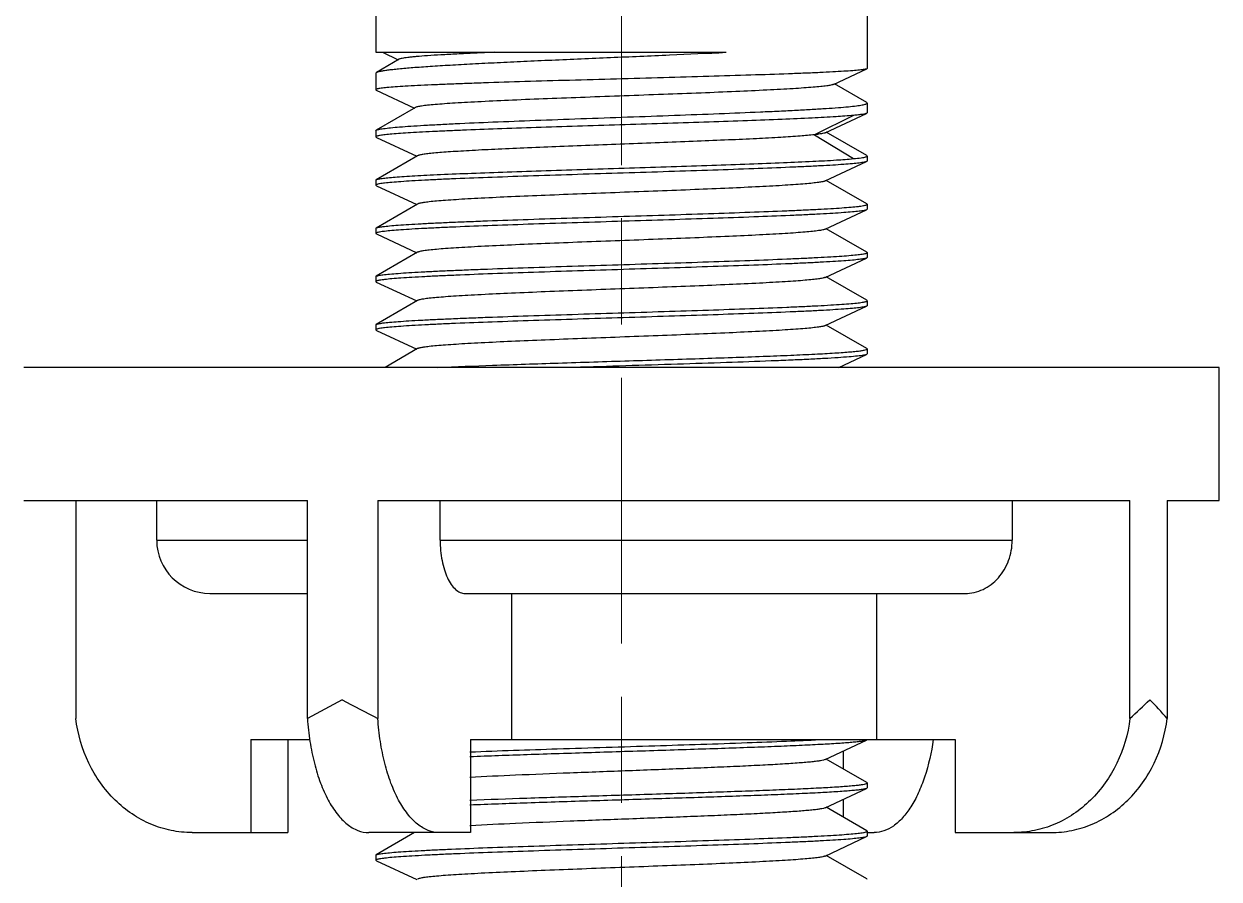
# Model space of a CAD drawing. Header units: millimetres. Extents: x 5308 to 9632, y 1173 to 3839.
# Drawn here: x 9184.99 to 9229.99, y 3208.38 to 3240.56 of the extents above; entities that cross this region are included whole.
import ezdxf

# ---------------------------------------------------------------- set-up
doc = ezdxf.new("R2010")
doc.units = ezdxf.units.MM
doc.header["$LTSCALE"] = 4
doc.linetypes.add('CENTER', pattern=[2.25, 1.25, -0.25, 0.5, -0.25])
doc.linetypes.add('CENTER2', pattern=[28.575, 19.05, -3.175, 3.175, -3.175])
doc.layers.get('0').update_dxf_attribs({"linetype": 'CONTINUOUS'})
doc.layers.add('Cneter', color=1, linetype='CENTER2', lineweight=13)

msp = doc.modelspace()

# ---------------------------------------------------------------- linework, layer by layer
at = {"color": 7, "linetype": 'Continuous'}
for p, q in [((9198.238, 3243.17), (9198.238, 3239.49)), ((9216.738, 3243.17), (9216.738, 3238.883)), ((9198.238, 3239.49), (9211.424, 3239.49)), ((9199.116, 3239.23), (9198.261, 3238.735)), ((9198.485, 3239.49), (9199.082, 3239.211)), ((9198.238, 3238.709), (9198.261, 3238.735)), ((9198.238, 3238.709), (9198.238, 3238.081)), ((9215.465, 3238.282), (9216.723, 3238.87)), ((9216.738, 3238.883), (9216.723, 3238.869)), ((9216.719, 3237.6), (9215.507, 3238.302)), ((9198.238, 3238.081), (9198.256, 3238.064)), ((9198.256, 3238.065), (9199.695, 3237.393)), ((9199.731, 3237.414), (9198.254, 3236.559)), ((9216.738, 3237.579), (9216.719, 3237.601)), ((9216.738, 3237.579), (9216.738, 3237.213)), ((9216.226, 3237.117), (9214.754, 3236.39)), ((9215.155, 3236.464), (9216.718, 3237.194)), ((9216.738, 3237.213), (9216.718, 3237.194)), ((9198.238, 3236.542), (9198.254, 3236.56)), ((9198.238, 3236.542), (9198.238, 3236.306)), ((9216.724, 3235.602), (9215.199, 3236.484)), ((9198.238, 3236.306), (9198.258, 3236.287)), ((9198.258, 3236.287), (9199.777, 3235.577)), ((9214.754, 3236.39), (9216.226, 3235.49)), ((9199.813, 3235.598), (9198.251, 3234.694)), ((9216.738, 3235.587), (9216.724, 3235.602)), ((9216.738, 3235.587), (9216.738, 3235.399)), ((9215.154, 3234.649), (9216.717, 3235.38)), ((9216.738, 3235.399), (9216.717, 3235.38)), ((9198.238, 3234.679), (9198.251, 3234.695)), ((9198.238, 3234.679), (9198.238, 3234.492)), ((9216.724, 3233.787), (9215.199, 3234.67)), ((9198.238, 3234.492), (9198.258, 3234.472)), ((9198.258, 3234.472), (9199.776, 3233.763)), ((9199.813, 3233.783), (9198.251, 3232.88)), ((9216.738, 3233.772), (9216.724, 3233.787)), ((9216.737, 3233.769), (9216.738, 3233.772)), ((9216.738, 3233.772), (9216.738, 3233.585)), ((9215.154, 3232.835), (9216.717, 3233.565)), ((9216.738, 3233.585), (9216.717, 3233.565)), ((9198.238, 3232.865), (9198.251, 3232.88)), ((9198.238, 3232.865), (9198.238, 3232.677)), ((9216.724, 3231.973), (9215.199, 3232.855)), ((9198.238, 3232.677), (9198.258, 3232.658)), ((9198.258, 3232.658), (9199.776, 3231.948)), ((9199.813, 3231.969), (9198.251, 3231.066)), ((9216.738, 3231.958), (9216.724, 3231.973)), ((9216.737, 3231.955), (9216.738, 3231.958)), ((9216.738, 3231.958), (9216.738, 3231.77)), ((9215.154, 3231.02), (9216.717, 3231.751)), ((9216.738, 3231.77), (9216.717, 3231.751)), ((9198.238, 3231.05), (9198.251, 3231.066)), ((9198.238, 3231.05), (9198.238, 3230.863)), ((9216.724, 3230.159), (9215.199, 3231.041)), ((9198.255, 3230.845), (9199.777, 3230.134)), ((9198.255, 3230.845), (9198.258, 3230.844)), ((9199.813, 3230.155), (9198.251, 3229.252)), ((9216.738, 3230.143), (9216.724, 3230.159)), ((9216.737, 3230.141), (9216.738, 3230.143)), ((9216.738, 3230.143), (9216.738, 3229.956)), ((9215.154, 3229.206), (9216.717, 3229.937)), ((9216.738, 3229.956), (9216.717, 3229.937)), ((9198.238, 3229.236), (9198.251, 3229.252)), ((9198.238, 3229.236), (9198.238, 3229.049)), ((9216.724, 3228.344), (9215.199, 3229.227)), ((9198.238, 3229.049), (9198.258, 3229.03)), ((9198.258, 3229.03), (9199.776, 3228.32)), ((9199.813, 3228.341), (9198.587, 3227.632)), ((9216.738, 3228.329), (9216.724, 3228.345)), ((9216.737, 3228.327), (9216.738, 3228.329)), ((9216.738, 3228.329), (9216.738, 3228.142)), ((9215.668, 3227.632), (9216.717, 3228.122)), ((9216.738, 3228.142), (9216.717, 3228.122)), ((9229.988, 3227.632), (9184.988, 3227.632)), ((9229.988, 3222.632), (9229.988, 3227.632)), ((9184.988, 3222.632), (9195.663, 3222.632)), ((9186.942, 3222.632), (9186.942, 3214.426)), ((9189.988, 3221.132), (9189.988, 3222.632)), ((9195.663, 3214.426), (9195.663, 3222.632)), ((9198.315, 3222.632), (9226.63, 3222.632)), ((9198.315, 3222.632), (9198.315, 3214.426)), ((9200.66, 3221.132), (9200.66, 3222.632)), ((9222.198, 3222.632), (9222.198, 3221.132)), ((9226.63, 3214.426), (9226.63, 3222.632)), ((9228.033, 3222.632), (9229.987, 3222.632)), ((9228.033, 3222.632), (9228.033, 3214.426)), ((9189.988, 3221.132), (9195.663, 3221.132)), ((9200.66, 3221.132), (9222.198, 3221.132)), ((9191.988, 3219.132), (9195.663, 3219.132)), ((9201.599, 3219.132), (9220.422, 3219.132)), ((9203.363, 3213.632), (9203.363, 3219.132)), ((9217.087, 3219.132), (9217.087, 3213.632)), ((9193.527, 3213.632), (9195.75, 3213.632)), ((9193.527, 3213.632), (9193.527, 3210.132)), ((9194.93, 3213.632), (9194.93, 3210.132)), ((9201.799, 3213.632), (9220.045, 3213.632)), ((9201.799, 3213.632), (9201.799, 3210.132)), ((9215.154, 3212.877), (9216.717, 3213.608)), ((9216.738, 3213.627), (9216.717, 3213.608)), ((9220.045, 3213.632), (9220.045, 3210.132)), ((9215.828, 3213.193), (9215.828, 3212.534)), ((9216.724, 3212.016), (9215.199, 3212.898)), ((9215.153, 3211.063), (9216.717, 3211.794)), ((9216.738, 3211.813), (9216.717, 3211.794)), ((9216.738, 3212), (9216.724, 3212.016)), ((9216.737, 3211.998), (9216.738, 3212)), ((9216.738, 3212), (9216.738, 3211.813)), ((9215.828, 3211.379), (9215.828, 3210.72)), ((9216.724, 3210.202), (9215.199, 3211.084)), ((9191.318, 3210.132), (9194.93, 3210.132)), ((9201.799, 3210.132), (9197.978, 3210.132)), ((9199.699, 3210.132), (9198.251, 3209.295)), ((9215.154, 3209.249), (9216.717, 3209.98)), ((9216.738, 3209.999), (9216.717, 3209.98)), ((9216.738, 3210.186), (9216.724, 3210.202)), ((9216.737, 3210.184), (9216.738, 3210.186)), ((9216.738, 3210.186), (9216.738, 3209.999)), ((9216.738, 3210.132), (9216.997, 3210.132)), ((9220.045, 3210.132), (9223.658, 3210.132)), ((9198.238, 3209.279), (9198.251, 3209.295)), ((9198.238, 3209.279), (9198.238, 3209.092)), ((9198.238, 3209.092), (9198.258, 3209.072)), ((9198.258, 3209.073), (9199.776, 3208.363)), ((9216.724, 3208.388), (9215.199, 3209.27)), ((9216.738, 3208.372), (9216.724, 3208.388))]:
    msp.add_line(p, q, dxfattribs=at)
for centre, radius, start, end in [((9191.988, 3221.132), 2, 180, 270), ((9252.326, 3111.41), 117.571, 118.09077, 118.8127), ((9240, 3295.763), 91.397, 241.91033, 242.86489), ((9215.533, 3226.898), 16.693, 311.6605, 315.1851), ((9216.565, 3204.406), 15.229, 41.1465, 44.7753)]:
    msp.add_arc(centre, radius, start, end, dxfattribs=at)
for points, knots in [([(9198.261, 3238.735), (9198.278, 3238.745), (9198.327, 3238.763), (9198.418, 3238.784), (9198.542, 3238.807), (9198.698, 3238.829), (9198.887, 3238.852), (9199.201, 3238.884), (9199.668, 3238.924), (9200.313, 3238.969), (9201.063, 3239.015), (9201.907, 3239.062), (9202.833, 3239.108), (9203.828, 3239.155), (9205.247, 3239.219), (9207.077, 3239.297), (9209.264, 3239.39), (9210.716, 3239.456), (9211.424, 3239.49)], [0, 0, 0, 0, 0.004628, 0.011689, 0.021222, 0.033214, 0.047635, 0.06444, 0.104954, 0.154182, 0.211416, 0.27582, 0.346453, 0.422283, 0.502201, 0.669574, 0.838794, 1, 1, 1, 1]), ([(9202.708, 3239.49), (9202.46, 3239.48), (9201.986, 3239.46), (9201.312, 3239.428), (9200.718, 3239.396), (9200.209, 3239.364), (9199.843, 3239.336), (9199.597, 3239.314), (9199.451, 3239.298), (9199.33, 3239.282), (9199.234, 3239.266), (9199.166, 3239.25), (9199.128, 3239.238), (9199.115, 3239.23)], [0, 0, 0, 0, 0.206987, 0.394678, 0.56048, 0.702316, 0.81839, 0.866295, 0.90726, 0.941167, 0.967931, 0.987517, 1, 1, 1, 1]), ([(9216.723, 3238.869), (9216.712, 3238.864), (9216.681, 3238.855), (9216.624, 3238.844), (9216.546, 3238.833), (9216.402, 3238.816), (9216.169, 3238.796), (9215.831, 3238.773), (9215.417, 3238.749), (9214.929, 3238.726), (9214.373, 3238.702), (9213.51, 3238.669), (9212.303, 3238.629), (9210.733, 3238.581), (9209.044, 3238.534), (9207.298, 3238.486), (9205.559, 3238.437), (9203.891, 3238.389), (9202.573, 3238.347), (9201.6, 3238.313), (9200.947, 3238.289), (9200.354, 3238.264), (9199.827, 3238.239), (9199.37, 3238.214), (9198.988, 3238.19), (9198.718, 3238.168), (9198.542, 3238.15), (9198.441, 3238.137), (9198.361, 3238.125), (9198.3, 3238.113), (9198.262, 3238.102), (9198.242, 3238.092), (9198.239, 3238.085)], [0, 0, 0, 0, 0.002018, 0.005141, 0.009386, 0.014749, 0.028784, 0.047137, 0.06964, 0.096092, 0.126251, 0.15984, 0.236051, 0.321927, 0.414317, 0.509837, 0.604976, 0.696242, 0.780288, 0.818628, 0.854035, 0.886183, 0.914777, 0.939558, 0.960298, 0.976814, 0.983441, 0.988963, 0.99337, 0.996658, 0.998843, 1, 1, 1, 1]), ([(9215.465, 3238.282), (9215.453, 3238.276), (9215.423, 3238.266), (9215.34, 3238.247), (9215.195, 3238.225), (9214.971, 3238.199), (9214.684, 3238.173), (9214.334, 3238.146), (9213.927, 3238.119), (9213.463, 3238.093), (9212.747, 3238.056), (9211.747, 3238.01), (9210.447, 3237.957), (9209.046, 3237.905), (9207.592, 3237.851), (9206.138, 3237.797), (9204.734, 3237.745), (9203.43, 3237.691), (9202.427, 3237.645), (9201.709, 3237.608), (9201.245, 3237.581), (9200.837, 3237.554), (9200.489, 3237.526), (9200.205, 3237.5), (9199.985, 3237.473), (9199.845, 3237.451), (9199.767, 3237.431), (9199.739, 3237.421), (9199.729, 3237.415)], [0, 0, 0, 0, 0.002485, 0.006001, 0.016166, 0.030476, 0.048828, 0.071088, 0.097079, 0.126587, 0.159352, 0.233494, 0.316983, 0.406946, 0.500238, 0.593603, 0.683756, 0.767529, 0.841931, 0.87477, 0.904309, 0.930292, 0.952486, 0.97068, 0.984715, 0.994482, 0.997763, 1, 1, 1, 1]), ([(9198.254, 3236.56), (9198.265, 3236.567), (9198.297, 3236.578), (9198.356, 3236.593), (9198.435, 3236.608), (9198.582, 3236.63), (9198.817, 3236.656), (9199.158, 3236.686), (9199.576, 3236.716), (9200.067, 3236.747), (9200.626, 3236.777), (9201.493, 3236.82), (9202.704, 3236.873), (9204.277, 3236.934), (9205.969, 3236.996), (9207.717, 3237.058), (9209.456, 3237.12), (9211.123, 3237.183), (9212.438, 3237.237), (9213.409, 3237.281), (9214.059, 3237.313), (9214.649, 3237.345), (9215.173, 3237.377), (9215.627, 3237.409), (9216.005, 3237.441), (9216.272, 3237.469), (9216.445, 3237.492), (9216.544, 3237.508), (9216.622, 3237.524), (9216.681, 3237.54), (9216.717, 3237.554), (9216.735, 3237.569), (9216.737, 3237.576)], [0, 0, 0, 0, 0.002162, 0.00541, 0.009768, 0.015236, 0.02947, 0.048007, 0.070684, 0.097297, 0.127607, 0.161333, 0.237773, 0.323813, 0.416297, 0.511832, 0.606907, 0.698028, 0.781856, 0.820059, 0.855313, 0.887294, 0.915708, 0.9403, 0.960845, 0.977164, 0.983694, 0.989124, 0.993445, 0.996663, 0.998805, 1, 1, 1, 1]), ([(9216.737, 3237.576), (9216.737, 3237.576), (9216.737, 3237.577), (9216.738, 3237.579), (9216.738, 3237.579)], [0, 0, 0, 0, 0.504186, 1, 1, 1, 1]), ([(9216.227, 3237.117), (9216.007, 3237.096), (9215.486, 3237.059), (9214.59, 3237.011), (9213.479, 3236.962), (9212.186, 3236.913), (9210.75, 3236.863), (9209.215, 3236.813), (9207.627, 3236.764), (9206.035, 3236.714), (9204.488, 3236.665), (9203.031, 3236.615), (9201.895, 3236.573), (9201.064, 3236.538), (9200.511, 3236.513), (9200.012, 3236.488), (9199.569, 3236.463), (9199.186, 3236.439), (9198.867, 3236.414), (9198.641, 3236.392), (9198.494, 3236.375), (9198.409, 3236.362), (9198.342, 3236.35), (9198.291, 3236.338), (9198.258, 3236.326), (9198.242, 3236.316), (9198.239, 3236.31)], [0, 0, 0, 0, 0.036695, 0.086984, 0.149358, 0.221928, 0.302496, 0.388617, 0.47768, 0.566981, 0.653807, 0.735526, 0.809662, 0.843172, 0.873964, 0.901805, 0.926485, 0.947817, 0.965645, 0.979835, 0.985536, 0.990295, 0.994107, 0.996973, 0.998911, 1, 1, 1, 1]), ([(9216.718, 3237.194), (9216.699, 3237.185), (9216.644, 3237.171), (9216.541, 3237.152), (9216.397, 3237.134), (9216.288, 3237.123), (9216.227, 3237.117)], [0, 0, 0, 0, 0.128788, 0.338345, 0.629067, 1, 1, 1, 1]), ([(9215.155, 3236.464), (9215.138, 3236.456), (9215.091, 3236.442), (9215.006, 3236.425), (9214.89, 3236.407), (9214.802, 3236.396), (9214.753, 3236.391)], [0, 0, 0, 0, 0.140214, 0.353928, 0.641001, 1, 1, 1, 1]), ([(9214.754, 3236.39), (9214.575, 3236.369), (9214.152, 3236.333), (9213.425, 3236.286), (9212.524, 3236.238), (9211.476, 3236.189), (9210.311, 3236.141), (9209.063, 3236.092), (9207.768, 3236.043), (9206.466, 3235.994), (9205.193, 3235.946), (9203.988, 3235.897), (9202.885, 3235.848), (9202.046, 3235.807), (9201.449, 3235.772), (9201.066, 3235.748), (9200.73, 3235.724), (9200.444, 3235.699), (9200.209, 3235.675), (9200.028, 3235.651), (9199.911, 3235.631), (9199.845, 3235.612), (9199.822, 3235.603), (9199.813, 3235.598)], [0, 0, 0, 0, 0.035989, 0.085134, 0.14598, 0.216786, 0.295467, 0.37973, 0.467105, 0.555033, 0.64094, 0.722317, 0.796776, 0.86215, 0.890819, 0.91652, 0.939074, 0.95832, 0.974119, 0.986355, 0.994974, 0.997928, 1, 1, 1, 1]), ([(9216.227, 3235.49), (9216.321, 3235.499), (9216.449, 3235.512), (9216.6, 3235.536), (9216.657, 3235.548), (9216.68, 3235.554)], [0, 0, 0, 0, 0.620309, 0.840407, 1, 1, 1, 1]), ([(9216.68, 3235.554), (9216.695, 3235.558), (9216.715, 3235.564), (9216.738, 3235.579), (9216.738, 3235.587)], [0, 0, 0, 0, 0.679608, 1, 1, 1, 1]), ([(9198.251, 3234.695), (9198.26, 3234.7), (9198.286, 3234.709), (9198.333, 3234.721), (9198.397, 3234.733), (9198.516, 3234.751), (9198.706, 3234.772), (9198.982, 3234.796), (9199.321, 3234.821), (9199.72, 3234.845), (9200.177, 3234.87), (9200.891, 3234.904), (9201.898, 3234.946), (9203.224, 3234.995), (9204.675, 3235.044), (9206.209, 3235.093), (9207.781, 3235.142), (9209.345, 3235.191), (9210.853, 3235.24), (9212.262, 3235.288), (9213.53, 3235.337), (9214.62, 3235.385), (9215.499, 3235.433), (9216.011, 3235.469), (9216.227, 3235.49)], [0, 0, 0, 0, 0.001804, 0.004506, 0.008127, 0.01267, 0.024502, 0.039935, 0.058861, 0.081147, 0.106627, 0.135119, 0.20027, 0.27468, 0.356153, 0.442287, 0.530541, 0.618307, 0.702993, 0.782102, 0.853302, 0.914493, 0.963873, 1, 1, 1, 1]), ([(9216.717, 3235.379), (9216.704, 3235.374), (9216.672, 3235.364), (9216.613, 3235.351), (9216.533, 3235.338), (9216.389, 3235.318), (9216.16, 3235.295), (9215.828, 3235.269), (9215.424, 3235.242), (9214.951, 3235.216), (9214.412, 3235.189), (9213.577, 3235.152), (9212.411, 3235.106), (9210.892, 3235.053), (9209.255, 3235), (9207.555, 3234.947), (9205.854, 3234.894), (9204.21, 3234.841), (9202.679, 3234.788), (9201.501, 3234.743), (9200.654, 3234.706), (9200.106, 3234.679), (9199.622, 3234.652), (9199.206, 3234.626), (9198.863, 3234.6), (9198.595, 3234.573), (9198.42, 3234.551), (9198.32, 3234.531), (9198.283, 3234.521), (9198.268, 3234.515)], [0, 0, 0, 0, 0.002232, 0.005511, 0.009851, 0.01525, 0.029189, 0.047226, 0.069208, 0.094949, 0.124227, 0.156787, 0.230593, 0.313797, 0.4035, 0.49658, 0.58979, 0.679878, 0.763706, 0.838356, 0.871411, 0.901229, 0.927547, 0.95014, 0.968815, 0.983413, 0.993823, 0.997438, 1, 1, 1, 1]), ([(9215.154, 3234.649), (9215.142, 3234.643), (9215.112, 3234.633), (9215.029, 3234.613), (9214.884, 3234.591), (9214.662, 3234.564), (9214.377, 3234.538), (9214.032, 3234.512), (9213.629, 3234.485), (9213.173, 3234.458), (9212.469, 3234.421), (9211.487, 3234.375), (9210.214, 3234.322), (9208.845, 3234.269), (9207.428, 3234.216), (9206.014, 3234.163), (9204.651, 3234.11), (9203.388, 3234.057), (9202.417, 3234.012), (9201.723, 3233.974), (9201.275, 3233.947), (9200.882, 3233.921), (9200.547, 3233.894), (9200.272, 3233.868), (9200.06, 3233.842), (9199.924, 3233.819), (9199.849, 3233.799), (9199.822, 3233.789), (9199.812, 3233.783)], [0, 0, 0, 0, 0.002576, 0.006199, 0.016605, 0.031186, 0.049838, 0.072426, 0.098744, 0.128558, 0.161615, 0.236298, 0.320168, 0.410312, 0.503576, 0.596706, 0.686448, 0.769665, 0.843458, 0.876002, 0.905251, 0.93096, 0.952908, 0.970901, 0.984788, 0.994485, 0.997757, 1, 1, 1, 1]), ([(9198.268, 3234.515), (9198.262, 3234.513), (9198.251, 3234.508), (9198.241, 3234.5), (9198.239, 3234.496)], [0, 0, 0, 0, 0.617967, 1, 1, 1, 1]), ([(9198.251, 3232.88), (9198.261, 3232.886), (9198.29, 3232.896), (9198.344, 3232.909), (9198.419, 3232.923), (9198.557, 3232.942), (9198.779, 3232.965), (9199.102, 3232.992), (9199.5, 3233.018), (9199.968, 3233.045), (9200.502, 3233.072), (9201.098, 3233.099), (9201.75, 3233.125), (9202.715, 3233.162), (9204.016, 3233.208), (9205.656, 3233.261), (9207.362, 3233.314), (9209.072, 3233.368), (9210.726, 3233.421), (9212.266, 3233.474), (9213.453, 3233.52), (9214.305, 3233.557), (9214.858, 3233.584), (9215.346, 3233.611), (9215.764, 3233.637), (9216.109, 3233.664), (9216.379, 3233.69), (9216.555, 3233.713), (9216.655, 3233.733), (9216.692, 3233.743), (9216.707, 3233.749)], [0, 0, 0, 0, 0.001956, 0.004958, 0.009029, 0.014169, 0.027624, 0.04523, 0.066836, 0.092257, 0.121273, 0.153628, 0.18904, 0.227195, 0.310371, 0.400235, 0.493627, 0.587261, 0.677842, 0.762188, 0.837333, 0.870613, 0.900634, 0.927131, 0.949875, 0.968669, 0.983351, 0.99381, 0.997436, 1, 1, 1, 1]), ([(9216.707, 3233.749), (9216.714, 3233.751), (9216.726, 3233.756), (9216.736, 3233.765), (9216.737, 3233.769)], [0, 0, 0, 0, 0.631598, 1, 1, 1, 1]), ([(9216.717, 3233.565), (9216.705, 3233.559), (9216.672, 3233.549), (9216.613, 3233.536), (9216.534, 3233.523), (9216.389, 3233.504), (9216.161, 3233.481), (9215.829, 3233.455), (9215.425, 3233.428), (9214.952, 3233.402), (9214.413, 3233.375), (9213.578, 3233.338), (9212.412, 3233.292), (9210.893, 3233.239), (9209.255, 3233.186), (9207.556, 3233.133), (9205.854, 3233.08), (9204.209, 3233.027), (9202.679, 3232.974), (9201.5, 3232.929), (9200.654, 3232.891), (9200.105, 3232.865), (9199.621, 3232.838), (9199.206, 3232.811), (9198.862, 3232.785), (9198.595, 3232.759), (9198.42, 3232.736), (9198.32, 3232.717), (9198.283, 3232.707), (9198.268, 3232.701)], [0, 0, 0, 0, 0.002226, 0.005499, 0.009833, 0.015227, 0.029156, 0.047186, 0.069162, 0.094899, 0.124174, 0.156732, 0.230541, 0.313754, 0.403468, 0.496559, 0.589782, 0.679883, 0.763723, 0.838379, 0.871436, 0.901253, 0.927571, 0.950162, 0.968833, 0.983427, 0.99383, 0.997442, 1, 1, 1, 1]), ([(9215.154, 3232.835), (9215.142, 3232.829), (9215.112, 3232.819), (9215.029, 3232.799), (9214.884, 3232.776), (9214.662, 3232.75), (9214.377, 3232.724), (9214.032, 3232.697), (9213.63, 3232.671), (9213.173, 3232.644), (9212.469, 3232.607), (9211.488, 3232.561), (9210.215, 3232.508), (9208.846, 3232.455), (9207.429, 3232.402), (9206.015, 3232.349), (9204.652, 3232.296), (9203.388, 3232.243), (9202.417, 3232.197), (9201.723, 3232.16), (9201.275, 3232.133), (9200.882, 3232.107), (9200.547, 3232.08), (9200.272, 3232.054), (9200.06, 3232.028), (9199.924, 3232.005), (9199.849, 3231.985), (9199.822, 3231.975), (9199.812, 3231.969)], [0, 0, 0, 0, 0.002577, 0.006195, 0.016588, 0.031156, 0.049808, 0.072392, 0.098703, 0.128511, 0.16157, 0.236249, 0.320121, 0.410269, 0.503539, 0.596675, 0.686424, 0.769646, 0.843447, 0.875989, 0.905241, 0.930954, 0.952905, 0.970893, 0.984784, 0.994486, 0.997759, 1, 1, 1, 1]), ([(9198.268, 3232.701), (9198.261, 3232.698), (9198.251, 3232.694), (9198.241, 3232.686), (9198.239, 3232.682)], [0, 0, 0, 0, 0.618159, 1, 1, 1, 1]), ([(9198.251, 3231.066), (9198.261, 3231.072), (9198.291, 3231.082), (9198.345, 3231.095), (9198.419, 3231.108), (9198.557, 3231.128), (9198.779, 3231.151), (9199.102, 3231.177), (9199.5, 3231.204), (9199.968, 3231.231), (9200.502, 3231.257), (9201.097, 3231.284), (9201.75, 3231.311), (9202.715, 3231.348), (9204.015, 3231.394), (9205.656, 3231.447), (9207.361, 3231.5), (9209.071, 3231.553), (9210.725, 3231.607), (9212.265, 3231.66), (9213.452, 3231.705), (9214.304, 3231.743), (9214.857, 3231.77), (9215.344, 3231.796), (9215.763, 3231.823), (9216.109, 3231.849), (9216.378, 3231.876), (9216.554, 3231.898), (9216.655, 3231.918), (9216.692, 3231.928), (9216.707, 3231.934)], [0, 0, 0, 0, 0.001957, 0.004959, 0.00903, 0.014171, 0.027627, 0.045233, 0.066838, 0.092257, 0.12127, 0.153622, 0.18903, 0.22718, 0.310348, 0.400203, 0.493585, 0.58721, 0.677784, 0.762128, 0.837275, 0.870558, 0.900583, 0.927086, 0.949837, 0.968638, 0.98333, 0.993799, 0.997431, 1, 1, 1, 1]), ([(9216.707, 3231.934), (9216.714, 3231.937), (9216.726, 3231.942), (9216.736, 3231.951), (9216.737, 3231.955)], [0, 0, 0, 0, 0.63172, 1, 1, 1, 1]), ([(9216.717, 3231.751), (9216.705, 3231.745), (9216.672, 3231.735), (9216.613, 3231.722), (9216.534, 3231.709), (9216.389, 3231.69), (9216.161, 3231.667), (9215.829, 3231.64), (9215.425, 3231.614), (9214.952, 3231.587), (9214.413, 3231.561), (9213.579, 3231.523), (9212.412, 3231.478), (9210.894, 3231.425), (9209.256, 3231.372), (9207.557, 3231.319), (9205.856, 3231.266), (9204.211, 3231.213), (9202.681, 3231.16), (9201.502, 3231.114), (9200.655, 3231.077), (9200.107, 3231.05), (9199.622, 3231.024), (9199.207, 3230.997), (9198.863, 3230.971), (9198.596, 3230.945), (9198.42, 3230.922), (9198.32, 3230.902), (9198.283, 3230.892), (9198.269, 3230.887)], [0, 0, 0, 0, 0.002227, 0.0055, 0.009834, 0.015228, 0.029155, 0.047183, 0.069156, 0.094889, 0.12416, 0.156713, 0.230509, 0.313709, 0.403411, 0.496491, 0.589703, 0.679798, 0.763639, 0.838303, 0.871364, 0.901188, 0.927513, 0.950113, 0.968795, 0.9834, 0.993816, 0.997435, 1, 1, 1, 1]), ([(9215.154, 3231.02), (9215.142, 3231.015), (9215.112, 3231.005), (9215.029, 3230.985), (9214.884, 3230.962), (9214.662, 3230.936), (9214.377, 3230.91), (9214.032, 3230.883), (9213.63, 3230.856), (9213.173, 3230.83), (9212.47, 3230.792), (9211.489, 3230.747), (9210.215, 3230.694), (9208.846, 3230.641), (9207.43, 3230.588), (9206.016, 3230.535), (9204.653, 3230.481), (9203.389, 3230.429), (9202.419, 3230.383), (9201.724, 3230.346), (9201.277, 3230.319), (9200.883, 3230.292), (9200.548, 3230.266), (9200.273, 3230.24), (9200.061, 3230.213), (9199.925, 3230.191), (9199.849, 3230.171), (9199.823, 3230.161), (9199.813, 3230.155)], [0, 0, 0, 0, 0.002579, 0.006196, 0.016584, 0.031153, 0.049813, 0.072393, 0.098696, 0.128502, 0.16156, 0.236224, 0.320085, 0.410218, 0.503475, 0.596599, 0.686341, 0.769564, 0.843371, 0.875915, 0.905176, 0.930899, 0.952854, 0.970851, 0.984758, 0.994477, 0.997756, 1, 1, 1, 1]), ([(9198.269, 3230.887), (9198.261, 3230.884), (9198.25, 3230.879), (9198.24, 3230.871), (9198.238, 3230.867)], [0, 0, 0, 0, 0.624155, 1, 1, 1, 1]), ([(9198.238, 3230.863), (9198.238, 3230.862), (9198.24, 3230.853), (9198.249, 3230.848), (9198.255, 3230.845)], [0, 0, 0, 0, 0.177406, 1, 1, 1, 1]), ([(9198.251, 3229.252), (9198.262, 3229.258), (9198.291, 3229.268), (9198.345, 3229.281), (9198.419, 3229.294), (9198.558, 3229.314), (9198.78, 3229.337), (9199.104, 3229.363), (9199.501, 3229.39), (9199.969, 3229.416), (9200.503, 3229.443), (9201.099, 3229.47), (9201.751, 3229.497), (9202.716, 3229.534), (9204.016, 3229.579), (9205.657, 3229.633), (9207.361, 3229.686), (9209.071, 3229.739), (9210.724, 3229.792), (9212.264, 3229.845), (9213.451, 3229.891), (9214.303, 3229.928), (9214.856, 3229.955), (9215.344, 3229.982), (9215.762, 3230.009), (9216.108, 3230.035), (9216.378, 3230.061), (9216.554, 3230.084), (9216.655, 3230.104), (9216.692, 3230.114), (9216.707, 3230.12)], [0, 0, 0, 0, 0.001965, 0.004975, 0.009053, 0.0142, 0.027669, 0.045284, 0.066897, 0.092322, 0.121338, 0.153691, 0.189098, 0.227247, 0.310405, 0.400244, 0.493607, 0.587212, 0.67777, 0.762099, 0.837235, 0.870516, 0.900541, 0.927045, 0.9498, 0.968608, 0.983308, 0.993788, 0.997425, 1, 1, 1, 1]), ([(9216.707, 3230.12), (9216.714, 3230.123), (9216.725, 3230.127), (9216.736, 3230.136), (9216.737, 3230.141)], [0, 0, 0, 0, 0.631443, 1, 1, 1, 1]), ([(9216.717, 3229.937), (9216.705, 3229.931), (9216.672, 3229.921), (9216.613, 3229.908), (9216.534, 3229.895), (9216.389, 3229.875), (9216.161, 3229.852), (9215.829, 3229.826), (9215.425, 3229.8), (9214.952, 3229.773), (9214.413, 3229.746), (9213.578, 3229.709), (9212.411, 3229.663), (9210.893, 3229.611), (9209.255, 3229.558), (9207.555, 3229.504), (9205.854, 3229.451), (9204.209, 3229.398), (9202.679, 3229.345), (9201.5, 3229.3), (9200.653, 3229.263), (9200.105, 3229.236), (9199.62, 3229.209), (9199.205, 3229.183), (9198.862, 3229.157), (9198.595, 3229.13), (9198.42, 3229.108), (9198.32, 3229.088), (9198.283, 3229.078), (9198.268, 3229.072)], [0, 0, 0, 0, 0.002226, 0.005499, 0.009833, 0.015227, 0.029157, 0.047187, 0.069165, 0.094903, 0.124181, 0.156741, 0.230553, 0.313769, 0.403488, 0.496584, 0.589808, 0.67991, 0.763751, 0.838409, 0.871464, 0.90128, 0.927594, 0.950182, 0.96885, 0.983438, 0.993837, 0.997445, 1, 1, 1, 1]), ([(9215.154, 3229.206), (9215.142, 3229.2), (9215.112, 3229.19), (9215.029, 3229.17), (9214.884, 3229.148), (9214.662, 3229.122), (9214.377, 3229.095), (9214.032, 3229.069), (9213.63, 3229.042), (9213.174, 3229.015), (9212.469, 3228.978), (9211.488, 3228.933), (9210.215, 3228.88), (9208.846, 3228.827), (9207.429, 3228.773), (9206.015, 3228.72), (9204.652, 3228.667), (9203.388, 3228.614), (9202.417, 3228.569), (9201.723, 3228.531), (9201.275, 3228.505), (9200.882, 3228.478), (9200.547, 3228.451), (9200.272, 3228.425), (9200.06, 3228.399), (9199.924, 3228.377), (9199.849, 3228.357), (9199.822, 3228.346), (9199.812, 3228.341)], [0, 0, 0, 0, 0.002572, 0.006185, 0.016571, 0.031148, 0.049806, 0.072382, 0.098686, 0.128502, 0.161563, 0.236233, 0.320113, 0.410257, 0.503529, 0.596665, 0.686413, 0.769641, 0.843442, 0.875994, 0.905244, 0.930951, 0.952902, 0.970903, 0.984789, 0.994483, 0.997756, 1, 1, 1, 1]), ([(9198.268, 3229.072), (9198.261, 3229.07), (9198.251, 3229.065), (9198.241, 3229.057), (9198.239, 3229.053)], [0, 0, 0, 0, 0.617424, 1, 1, 1, 1]), ([(9200.576, 3227.632), (9201.263, 3227.664), (9202.772, 3227.723), (9205.172, 3227.803), (9207.332, 3227.871), (9209.104, 3227.926), (9210.401, 3227.968), (9211.635, 3228.009), (9212.782, 3228.051), (9213.816, 3228.092), (9214.716, 3228.133), (9215.373, 3228.169), (9215.818, 3228.199), (9216.086, 3228.219), (9216.308, 3228.24), (9216.484, 3228.26), (9216.612, 3228.28), (9216.681, 3228.296), (9216.707, 3228.306)], [0, 0, 0, 0, 0.127637, 0.280626, 0.446067, 0.529106, 0.610004, 0.687048, 0.758605, 0.823159, 0.879344, 0.925972, 0.945388, 0.962067, 0.975923, 0.986887, 0.994916, 1, 1, 1, 1]), ([(9216.707, 3228.306), (9216.714, 3228.308), (9216.726, 3228.313), (9216.736, 3228.322), (9216.737, 3228.327)], [0, 0, 0, 0, 0.63186, 1, 1, 1, 1]), ([(9216.717, 3228.122), (9216.702, 3228.115), (9216.663, 3228.104), (9216.591, 3228.089), (9216.493, 3228.075), (9216.313, 3228.053), (9216.027, 3228.027), (9215.611, 3227.997), (9215.105, 3227.967), (9214.512, 3227.936), (9213.84, 3227.906), (9212.809, 3227.864), (9211.386, 3227.813), (9209.563, 3227.753), (9207.647, 3227.693), (9206.347, 3227.653), (9205.696, 3227.632)], [0, 0, 0, 0, 0.004382, 0.011028, 0.019964, 0.031178, 0.060336, 0.098207, 0.144381, 0.198342, 0.25949, 0.32714, 0.478832, 0.646619, 0.82298, 1, 1, 1, 1]), ([(9200.66, 3221.132), (9200.66, 3220.875), (9200.693, 3220.498), (9200.809, 3220.027), (9200.923, 3219.725), (9201.063, 3219.474), (9201.224, 3219.284), (9201.404, 3219.162), (9201.537, 3219.132), (9201.599, 3219.132)], [0, 0, 0, 0, 0.323651, 0.473581, 0.610057, 0.730355, 0.833539, 0.921493, 1, 1, 1, 1]), ([(9220.422, 3219.132), (9220.538, 3219.132), (9220.772, 3219.158), (9221.108, 3219.273), (9221.417, 3219.46), (9221.781, 3219.797), (9222.109, 3220.357), (9222.198, 3220.872), (9222.198, 3221.132)], [0, 0, 0, 0, 0.117606, 0.236446, 0.357458, 0.481313, 0.736626, 1, 1, 1, 1]), ([(9191.318, 3210.132), (9191.054, 3210.132), (9190.524, 3210.186), (9189.758, 3210.425), (9189.042, 3210.815), (9188.178, 3211.523), (9187.34, 3212.716), (9187.016, 3213.845), (9186.942, 3214.426)], [0, 0, 0, 0, 0.118235, 0.23749, 0.358637, 0.482273, 0.736738, 1, 1, 1, 1]), ([(9195.663, 3214.426), (9195.682, 3214.136), (9195.744, 3213.569), (9195.907, 3212.755), (9196.134, 3212.015), (9196.418, 3211.372), (9196.752, 3210.844), (9197.127, 3210.446), (9197.538, 3210.192), (9197.837, 3210.132), (9197.978, 3210.132)], [0, 0, 0, 0, 0.166697, 0.326019, 0.474354, 0.608793, 0.727501, 0.83026, 0.919274, 1, 1, 1, 1]), ([(9200.63, 3210.132), (9200.489, 3210.132), (9200.19, 3210.192), (9199.779, 3210.446), (9199.403, 3210.844), (9199.07, 3211.372), (9198.786, 3212.015), (9198.558, 3212.755), (9198.396, 3213.569), (9198.334, 3214.136), (9198.315, 3214.426)], [0, 0, 0, 0, 0.080726, 0.16974, 0.272499, 0.391207, 0.525646, 0.673981, 0.833303, 1, 1, 1, 1]), ([(9226.63, 3214.426), (9226.557, 3213.845), (9226.232, 3212.716), (9225.394, 3211.523), (9224.531, 3210.815), (9223.814, 3210.425), (9223.048, 3210.186), (9222.518, 3210.132), (9222.255, 3210.132)], [0, 0, 0, 0, 0.263262, 0.517727, 0.641363, 0.76251, 0.881766, 1, 1, 1, 1]), ([(9223.658, 3210.132), (9223.921, 3210.132), (9224.451, 3210.186), (9225.217, 3210.425), (9225.933, 3210.815), (9226.797, 3211.523), (9227.635, 3212.716), (9227.96, 3213.845), (9228.033, 3214.426)], [0, 0, 0, 0, 0.118235, 0.23749, 0.358637, 0.482273, 0.736738, 1, 1, 1, 1]), ([(9201.779, 3213.169), (9202.876, 3213.213), (9205.197, 3213.291), (9208.676, 3213.398), (9211.555, 3213.49), (9213.621, 3213.569), (9214.53, 3213.61), (9214.942, 3213.632)], [0, 0, 0, 0, 0.249948, 0.528953, 0.792878, 0.905868, 1, 1, 1, 1]), ([(9216.717, 3213.608), (9216.697, 3213.599), (9216.641, 3213.585), (9216.536, 3213.566), (9216.389, 3213.547), (9216.202, 3213.528), (9215.974, 3213.509), (9215.595, 3213.481), (9215.029, 3213.448), (9214.249, 3213.41), (9213.345, 3213.371), (9212.333, 3213.332), (9211.233, 3213.294), (9210.064, 3213.255), (9208.43, 3213.203), (9206.383, 3213.14), (9204.024, 3213.064), (9202.499, 3213.01), (9201.779, 3212.982)], [0, 0, 0, 0, 0.004402, 0.011543, 0.021433, 0.034041, 0.049319, 0.067199, 0.110436, 0.162969, 0.223844, 0.291947, 0.366029, 0.444731, 0.526612, 0.693874, 0.855605, 1, 1, 1, 1]), ([(9219.228, 3213.63), (9219.157, 3213.153), (9219.004, 3212.466), (9218.68, 3211.63), (9218.404, 3211.112), (9218.092, 3210.69), (9217.75, 3210.376), (9217.383, 3210.178), (9217.122, 3210.132), (9216.997, 3210.132)], [0, 0, 0, 0, 0.325972, 0.47222, 0.604465, 0.721814, 0.824771, 0.915853, 1, 1, 1, 1]), ([(9215.154, 3212.877), (9215.133, 3212.868), (9215.076, 3212.852), (9214.971, 3212.832), (9214.826, 3212.812), (9214.643, 3212.791), (9214.422, 3212.771), (9214.055, 3212.741), (9213.512, 3212.706), (9212.767, 3212.665), (9211.912, 3212.623), (9210.963, 3212.582), (9209.94, 3212.54), (9208.866, 3212.499), (9207.396, 3212.443), (9205.602, 3212.376), (9203.606, 3212.296), (9202.349, 3212.237), (9201.776, 3212.205)], [0, 0, 0, 0, 0.005103, 0.013108, 0.024022, 0.037814, 0.054431, 0.07378, 0.120241, 0.176254, 0.240644, 0.31204, 0.388959, 0.469764, 0.552754, 0.718285, 0.871658, 1, 1, 1, 1]), ([(9201.779, 3211.355), (9202.493, 3211.383), (9204.006, 3211.437), (9206.348, 3211.512), (9208.381, 3211.575), (9210.005, 3211.626), (9211.169, 3211.665), (9212.267, 3211.703), (9213.278, 3211.742), (9214.184, 3211.78), (9214.969, 3211.818), (9215.541, 3211.851), (9215.927, 3211.878), (9216.16, 3211.897), (9216.355, 3211.916), (9216.509, 3211.935), (9216.622, 3211.954), (9216.683, 3211.968), (9216.707, 3211.977)], [0, 0, 0, 0, 0.143415, 0.304018, 0.470247, 0.551724, 0.630136, 0.704066, 0.772179, 0.833241, 0.886153, 0.929964, 0.948204, 0.963893, 0.976957, 0.987348, 0.99503, 1, 1, 1, 1]), ([(9216.717, 3211.794), (9216.697, 3211.784), (9216.64, 3211.77), (9216.535, 3211.751), (9216.388, 3211.733), (9216.201, 3211.714), (9215.973, 3211.694), (9215.593, 3211.667), (9215.027, 3211.634), (9214.247, 3211.595), (9213.343, 3211.557), (9212.331, 3211.518), (9211.231, 3211.479), (9210.062, 3211.441), (9208.428, 3211.389), (9206.381, 3211.325), (9204.023, 3211.25), (9202.498, 3211.196), (9201.779, 3211.167)], [0, 0, 0, 0, 0.004418, 0.011574, 0.021478, 0.034099, 0.04939, 0.06728, 0.110534, 0.16308, 0.223961, 0.292063, 0.366141, 0.444836, 0.526706, 0.693939, 0.855635, 1, 1, 1, 1]), ([(9216.707, 3211.977), (9216.714, 3211.98), (9216.725, 3211.984), (9216.736, 3211.993), (9216.737, 3211.998)], [0, 0, 0, 0, 0.631474, 1, 1, 1, 1]), ([(9215.154, 3211.063), (9215.133, 3211.053), (9215.076, 3211.038), (9214.971, 3211.018), (9214.826, 3210.998), (9214.642, 3210.977), (9214.421, 3210.957), (9214.054, 3210.927), (9213.512, 3210.891), (9212.768, 3210.85), (9211.913, 3210.809), (9210.965, 3210.768), (9209.943, 3210.726), (9208.87, 3210.685), (9207.401, 3210.629), (9205.608, 3210.562), (9203.612, 3210.482), (9202.356, 3210.423), (9201.783, 3210.391)], [0, 0, 0, 0, 0.005111, 0.01313, 0.02406, 0.037866, 0.054481, 0.073824, 0.120287, 0.176284, 0.240649, 0.312025, 0.388909, 0.469688, 0.552655, 0.718161, 0.871559, 1, 1, 1, 1]), ([(9198.251, 3209.295), (9198.262, 3209.301), (9198.291, 3209.311), (9198.345, 3209.324), (9198.42, 3209.337), (9198.558, 3209.356), (9198.781, 3209.38), (9199.104, 3209.406), (9199.502, 3209.433), (9199.97, 3209.459), (9200.504, 3209.486), (9201.335, 3209.524), (9202.499, 3209.569), (9204.018, 3209.622), (9205.658, 3209.675), (9207.363, 3209.729), (9209.072, 3209.782), (9210.726, 3209.835), (9212.265, 3209.888), (9213.452, 3209.934), (9214.304, 3209.971), (9214.857, 3209.998), (9215.344, 3210.025), (9215.763, 3210.052), (9216.108, 3210.078), (9216.378, 3210.104), (9216.554, 3210.127), (9216.655, 3210.147), (9216.692, 3210.157), (9216.707, 3210.163)], [0, 0, 0, 0, 0.001969, 0.004983, 0.009065, 0.014217, 0.027693, 0.045317, 0.066937, 0.092369, 0.121392, 0.153751, 0.227317, 0.310483, 0.400327, 0.493691, 0.587296, 0.677849, 0.76217, 0.837295, 0.870569, 0.900588, 0.927085, 0.949832, 0.968632, 0.983324, 0.993796, 0.997429, 1, 1, 1, 1]), ([(9216.717, 3209.98), (9216.705, 3209.974), (9216.672, 3209.964), (9216.58, 3209.944), (9216.416, 3209.921), (9216.16, 3209.895), (9215.829, 3209.869), (9215.425, 3209.842), (9214.951, 3209.816), (9214.413, 3209.789), (9213.578, 3209.752), (9212.411, 3209.706), (9210.892, 3209.653), (9209.254, 3209.6), (9207.555, 3209.547), (9205.853, 3209.494), (9204.208, 3209.441), (9202.678, 3209.388), (9201.499, 3209.343), (9200.653, 3209.306), (9200.104, 3209.279), (9199.62, 3209.252), (9199.205, 3209.226), (9198.862, 3209.199), (9198.594, 3209.173), (9198.42, 3209.151), (9198.32, 3209.131), (9198.283, 3209.121), (9198.268, 3209.115)], [0, 0, 0, 0, 0.002228, 0.005503, 0.015233, 0.029166, 0.0472, 0.069181, 0.094922, 0.124202, 0.156764, 0.230581, 0.313799, 0.40352, 0.496617, 0.589841, 0.679941, 0.76378, 0.838433, 0.871486, 0.901299, 0.927611, 0.950196, 0.968859, 0.983444, 0.993839, 0.997447, 1, 1, 1, 1]), ([(9216.707, 3210.163), (9216.714, 3210.165), (9216.725, 3210.17), (9216.736, 3210.179), (9216.737, 3210.184)], [0, 0, 0, 0, 0.630844, 1, 1, 1, 1]), ([(9198.268, 3209.115), (9198.261, 3209.112), (9198.251, 3209.108), (9198.241, 3209.1), (9198.239, 3209.096)], [0, 0, 0, 0, 0.617978, 1, 1, 1, 1]), ([(9215.154, 3209.249), (9215.142, 3209.243), (9215.112, 3209.233), (9215.029, 3209.213), (9214.884, 3209.191), (9214.662, 3209.164), (9214.377, 3209.138), (9214.032, 3209.112), (9213.629, 3209.085), (9213.173, 3209.058), (9212.469, 3209.021), (9211.488, 3208.975), (9210.214, 3208.922), (9208.845, 3208.869), (9207.429, 3208.816), (9206.014, 3208.763), (9204.651, 3208.71), (9203.388, 3208.657), (9202.417, 3208.612), (9201.723, 3208.574), (9201.275, 3208.547), (9200.882, 3208.521), (9200.547, 3208.494), (9200.272, 3208.468), (9200.06, 3208.442), (9199.924, 3208.419), (9199.849, 3208.399), (9199.822, 3208.389), (9199.812, 3208.383)], [0, 0, 0, 0, 0.002574, 0.006186, 0.016574, 0.031165, 0.049828, 0.072402, 0.09871, 0.128536, 0.161599, 0.236266, 0.320148, 0.410287, 0.503559, 0.596685, 0.686431, 0.769646, 0.843446, 0.875992, 0.905234, 0.930945, 0.952903, 0.970895, 0.984776, 0.994477, 0.997754, 1, 1, 1, 1])]:
    msp.add_open_spline(points, degree=3, knots=knots, dxfattribs=at)
for points in [[(9198.239, 3238.085), (9198.238, 3238.084), (9198.238, 3238.083), (9198.238, 3238.081)], [(9198.239, 3236.31), (9198.238, 3236.309), (9198.238, 3236.307), (9198.238, 3236.306)], [(9198.239, 3234.496), (9198.238, 3234.495), (9198.238, 3234.493), (9198.238, 3234.492)], [(9198.239, 3232.682), (9198.238, 3232.68), (9198.238, 3232.679), (9198.238, 3232.677)], [(9198.238, 3230.867), (9198.238, 3230.866), (9198.238, 3230.864), (9198.238, 3230.863)], [(9198.239, 3229.053), (9198.238, 3229.052), (9198.238, 3229.05), (9198.238, 3229.049)], [(9198.239, 3209.096), (9198.238, 3209.095), (9198.238, 3209.093), (9198.238, 3209.092)]]:
    msp.add_open_spline(points, degree=3, dxfattribs=at)
at = {"layer": 'Cneter', "linetype": 'CENTER', "ltscale": 2}
msp.add_line((9207.488, 3353.246), (9207.488, 3178.474), dxfattribs=at)

doc.saveas('drawing.dxf')
